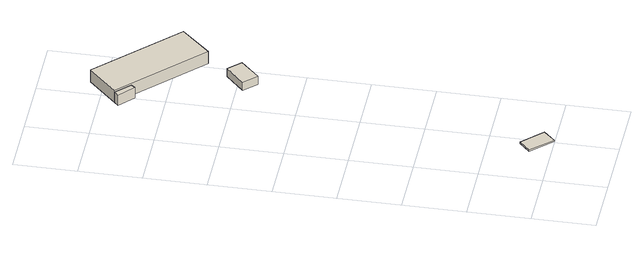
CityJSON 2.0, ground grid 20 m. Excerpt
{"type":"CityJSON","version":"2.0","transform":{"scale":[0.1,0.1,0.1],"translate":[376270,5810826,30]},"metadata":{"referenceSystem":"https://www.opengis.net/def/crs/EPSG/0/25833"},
"CityObjects":{
"building1":{"type":"Building","attributes":{"name":"Rettungsstation","Gemeindeschluessel":"11000006","BezugspunktDach":"2200","function":"31001_3070","measuredHeight":0.43,"storeysAboveGround":1},"address":[{"country":"Germany","locality":"Berlin","thoroughfareNumber":"8147","thoroughfareName":"Badeweg"}],"geometry":[{"type":"Solid","lod":"1","boundaries":[[[[0,1,2,3]],[[4,5,6,7]],[[4,7,3,2]],[[5,4,2,1]],[[6,5,1,0]],[[7,6,0,3]]]]}]},
"building2":{"type":"Building","attributes":{"Gemeindeschluessel":"11000006","BezugspunktDach":"2200","function":"31001_1000","measuredHeight":2.99,"storeysAboveGround":1},"address":[{"country":"Germany","locality":"Berlin","thoroughfareNumber":"7 (1)","thoroughfareName":"Badeweg"}],"geometry":[{"type":"Solid","lod":"1","boundaries":[[[[8,9,10,11]],[[12,13,14,15]],[[12,15,11,10]],[[13,12,10,9]],[[14,13,9,8]],[[15,14,8,11]]]]}]},
"building3":{"type":"Building","attributes":{"Gemeindeschluessel":"11000006","function":"31001_1025"},"address":[{"country":"Germany","locality":"Berlin","thoroughfareNumber":"7","thoroughfareName":"Badeweg"}],"children":["building3-1","building3-2"]},
"building3-1":{"type":"BuildingPart","attributes":{"BezugspunktDach":"2200","measuredHeight":5.17,"storeysAboveGround":1},"parents":["building3"],"geometry":[{"type":"Solid","lod":"1","boundaries":[[[[16,17,18,19]],[[20,21,22,23]],[[20,23,19,18]],[[21,20,18,17]],[[22,21,17,16]],[[23,22,16,19],[24,23,25,26]],[[25,23,24,26]]]]}]},
"building3-2":{"type":"BuildingPart","attributes":{"BezugspunktDach":"2200","measuredHeight":3.84,"storeysAboveGround":1},"parents":["building3"],"geometry":[{"type":"Solid","lod":"1","boundaries":[[[[27,26,25,28]],[[23,24,29,30]],[[23,30,28,25]],[[29,24,26,27]],[[30,29,27,28]],[[24,23,25,26]]]]}]}
},
"vertices":[
[209,3,7],[245,41,7],[181,105,7],[145,70,7],[181,105,2],[245,41,2],[209,3,2],[145,70,2],
[186,913,147],[247,974,147],[209,1013,147],[147,954,147],[209,1013,117],[247,974,117],[186,913,117],[147,954,117],
[269,1082,159],[359,1175,159],[113,1417,159],[21,1327,159],[113,1417,114],[359,1175,114],[269,1082,114],[21,1327,114],[66,1283,114],[21,1327,152],[66,1283,152],
[55,1270,152],[7,1314,152],[55,1270,114],[7,1314,114]
]}
